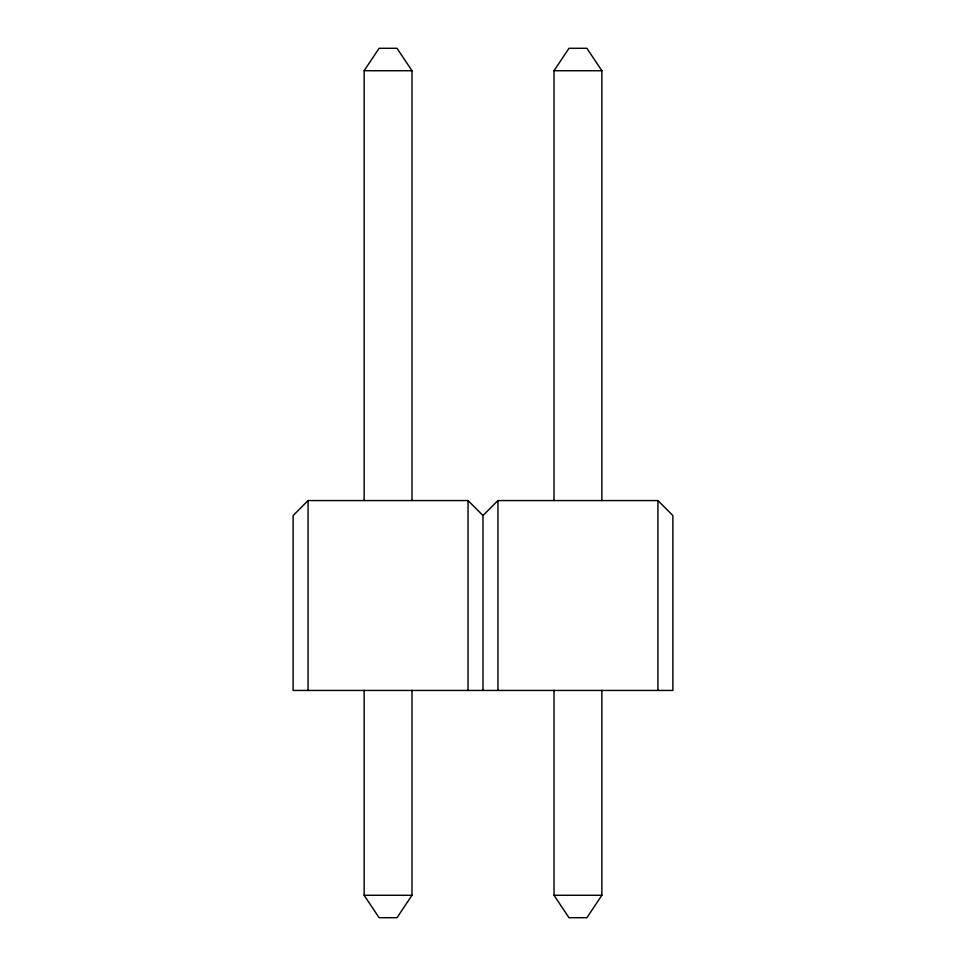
<?xml version="1.0" encoding="UTF-8"?>
<svg xmlns="http://www.w3.org/2000/svg" width="966" height="966" viewBox="0 0 966 966"><rect width="100%" height="100%" fill="white"/><g stroke="black" fill="none" stroke-linecap="round" stroke-linejoin="round"><path stroke-width="1.45" d="M364.134 500.569L364.134 70.723L379.095 48.3L397.026 48.3L411.987 70.723L411.987 500.569M554.013 500.569L554.013 70.723L568.974 48.3L586.905 48.3L601.866 70.723L601.866 500.569M411.987 690.304L411.987 895.277L397.026 917.7L379.095 917.7L364.134 895.277L364.134 690.304M601.866 690.304L601.866 895.277L586.905 917.7L568.974 917.7L554.013 895.277L554.013 690.304M483 515.518L468.051 500.569L308.069 500.569L293.121 515.518L293.121 690.448L672.879 690.448L672.879 515.518L657.931 500.569L497.949 500.569L483 515.518L483 690.448M364.134 70.723L411.987 70.723M554.013 70.723L601.866 70.723M364.134 895.277L411.987 895.277M554.013 895.277L601.866 895.277M657.931 500.569L657.931 690.448M497.949 500.569L497.949 690.448M468.051 500.569L468.051 690.448M308.069 500.569L308.069 690.448"/></g></svg>
